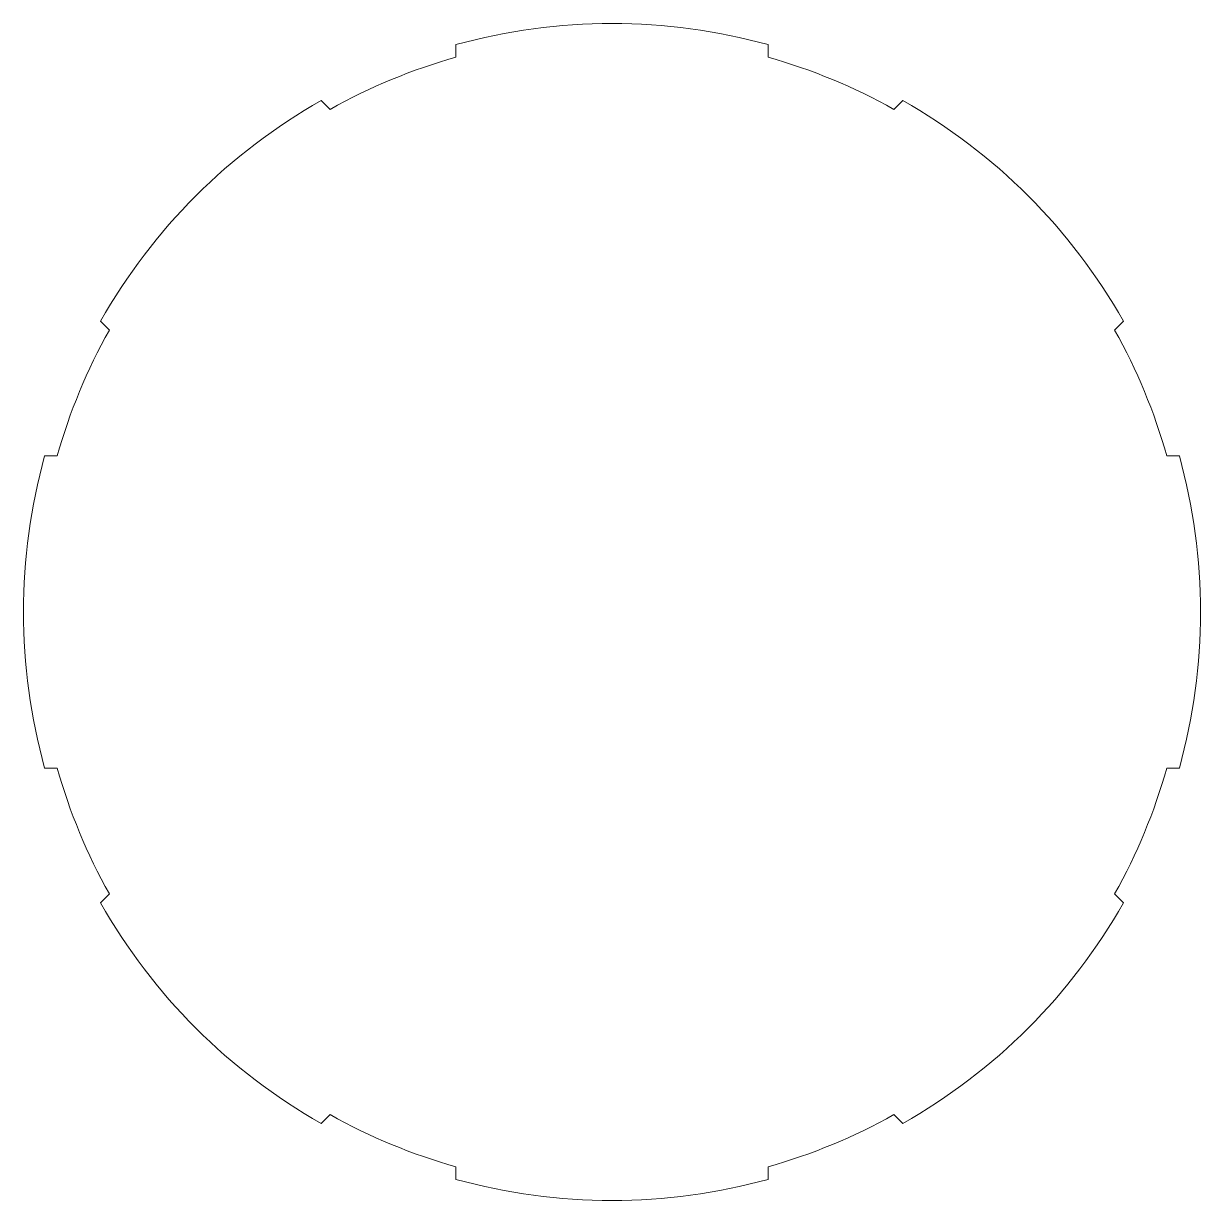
# Model space of a CAD drawing. Header units: inches. Extents: x -0.254 to 0.254, y -0.254 to 0.254.
import ezdxf

# ---------------------------------------------------------------- set-up
doc = ezdxf.new("R2010")
doc.units = ezdxf.units.IN
doc.header["$MEASUREMENT"] = 0
doc.layers.add('Layer1', color=5, linetype='Continuous')

msp = doc.modelspace()

# ---------------------------------------------------------------- linework, layer by layer
at = {"layer": 'Layer1', "lineweight": 0}
for p, q in [((-0.06750000000000038, 0.245385411139293), (-0.06750000000000123, 0.2399360591907764)), ((0.0675000000000004, 0.245385411139293), (0.06750000000000125, 0.2399360591907764)), ((-0.1257839804907508, 0.2212433959509353), (-0.121930706774882, 0.2173901222350677)), ((0.1257839804907508, 0.2212433959509353), (0.121930706774882, 0.2173901222350677)), ((-0.2212433959509353, 0.1257839804907509), (-0.2173901222350677, 0.121930706774882)), ((0.2212433959509353, 0.1257839804907508), (0.2173901222350677, 0.121930706774882)), ((-0.245385411139293, 0.06750000000000042), (-0.2399360591907764, 0.06750000000000127)), ((0.245385411139293, 0.06750000000000039), (0.2399360591907764, 0.06750000000000124)), ((-0.245385411139293, -0.06750000000000037), (-0.2399360591907764, -0.06750000000000121)), ((0.245385411139293, -0.06750000000000039), (0.2399360591907764, -0.06750000000000124)), ((-0.2212433959509353, -0.1257839804907508), (-0.2173901222350677, -0.121930706774882)), ((0.2212433959509353, -0.1257839804907508), (0.2173901222350677, -0.121930706774882)), ((-0.1257839804907509, -0.2212433959509353), (-0.121930706774882, -0.2173901222350677)), ((0.1257839804907508, -0.2212433959509353), (0.121930706774882, -0.2173901222350677)), ((-0.06750000000000038, -0.245385411139293), (-0.06750000000000123, -0.2399360591907764)), ((0.0675000000000004, -0.245385411139293), (0.06750000000000125, -0.2399360591907764))]:
    msp.add_line(p, q, dxfattribs=at)
for centre, radius, start, end in [((1.422473250300983e-16, 4.896578134019753e-16), 0.2544999999999993, 74.61962178640108, 105.3803782135989), ((-4.847660466186153e-15, 1.379718748068367e-14), 0.2492499999999854, 105.7126173148633, 119.2873826851371), ((-4.847660466186154e-15, 1.379718748068368e-14), 0.2492499999999855, 105.7126173148633, 119.2873826851371), ((6.328271240363395e-15, 1.318389841742373e-14), 0.2492499999999854, 60.71261731486328, 74.2873826851371), ((6.328271240363394e-15, 1.318389841742373e-14), 0.2492499999999854, 60.71261731486328, 74.2873826851371), ((-2.456563121830844e-16, 4.468244084519433e-16), 0.2544999999999994, 119.6196217864011, 150.3803782135989), ((4.468244084519433e-16, 2.456563121830845e-16), 0.2544999999999993, 29.61962178640108, 60.38037821359889), ((-1.318389841742373e-14, 6.328271240363397e-15), 0.2492499999999855, 150.7126173148633, 164.2873826851371), ((-1.318389841742373e-14, 6.328271240363395e-15), 0.2492499999999854, 150.7126173148633, 164.2873826851371), ((1.379718748068367e-14, 4.847660466186154e-15), 0.2492499999999854, 15.71261731486327, 29.28738268513711), ((1.379718748068367e-14, 4.847660466186154e-15), 0.2492499999999854, 15.71261731486328, 29.28738268513711), ((-4.896578134019753e-16, 1.422473250300984e-16), 0.2544999999999993, 164.6196217864011, 195.3803782135988), ((4.896578134019753e-16, -1.422473250300983e-16), 0.2544999999999993, 344.6196217864011, 15.38037821359889), ((-1.379718748068368e-14, -4.847660466186152e-15), 0.2492499999999854, 195.7126173148632, 209.287382685137), ((-1.379718748068367e-14, -4.847660466186153e-15), 0.2492499999999854, 195.7126173148632, 209.287382685137), ((1.318389841742373e-14, -6.328271240363395e-15), 0.2492499999999854, 330.7126173148633, 344.2873826851371), ((1.318389841742373e-14, -6.328271240363393e-15), 0.2492499999999854, 330.7126173148633, 344.2873826851371), ((-4.468244084519433e-16, -2.456563121830844e-16), 0.2544999999999993, 209.6196217864011, 240.3803782135988), ((2.456563121830845e-16, -4.468244084519433e-16), 0.2544999999999993, 299.6196217864011, 330.3803782135989), ((-6.328271240363392e-15, -1.318389841742373e-14), 0.2492499999999854, 240.7126173148633, 254.2873826851371), ((-6.328271240363397e-15, -1.318389841742373e-14), 0.2492499999999854, 240.7126173148633, 254.2873826851371), ((4.847660466186154e-15, -1.379718748068367e-14), 0.2492499999999854, 285.7126173148633, 299.2873826851371), ((4.847660466186154e-15, -1.379718748068367e-14), 0.2492499999999854, 285.7126173148633, 299.2873826851371), ((-1.422473250300983e-16, -4.896578134019753e-16), 0.2544999999999993, 254.6196217864011, 285.3803782135989)]:
    msp.add_arc(centre, radius, start, end, dxfattribs=at)

doc.saveas('drawing.dxf')
